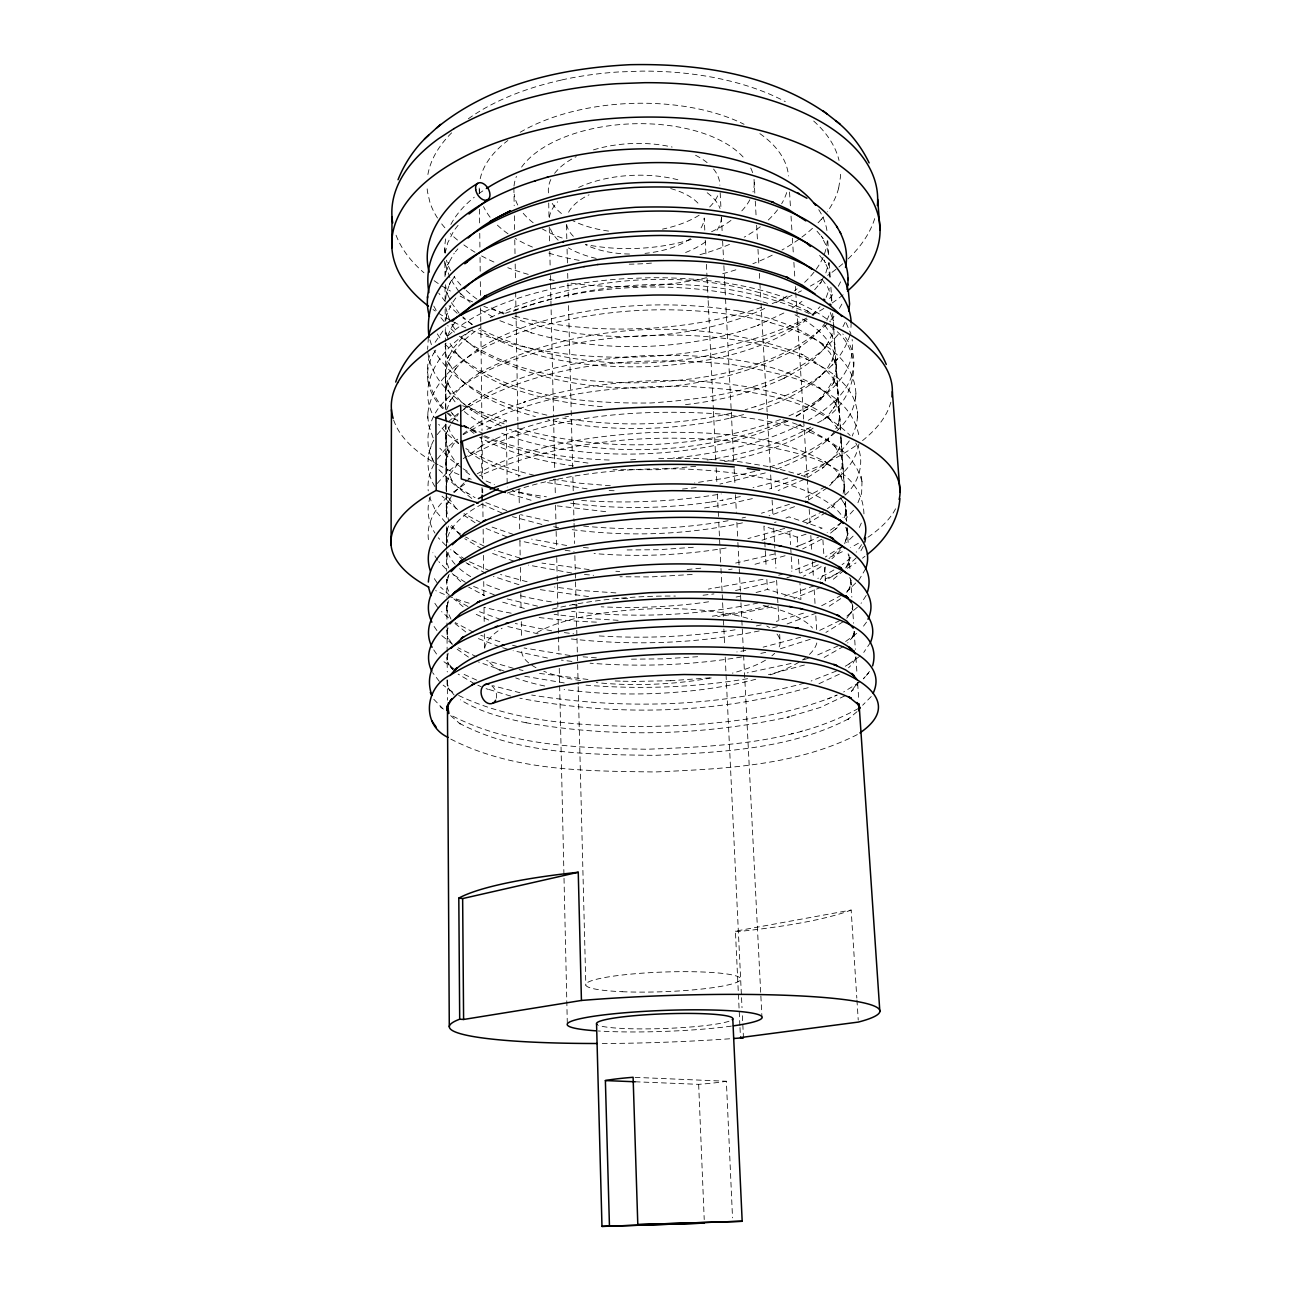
<?xml version="1.0" encoding="UTF-8"?>
<svg xmlns="http://www.w3.org/2000/svg" width="1291" height="1291" viewBox="0 0 1291 1291"><rect width="100%" height="100%" fill="white"/><g stroke="black" fill="none" stroke-linecap="round" stroke-linejoin="round"><path stroke-width="0.75" stroke-dasharray="5 3.75" d="M862.033 480.946L861.63 493.436L856.675 505.862M446.073 466.196L447.009 456.32L446.105 459.322L447.719 454.335L453.319 444.362L457.74 439.166M433.13 437.875L428.757 425.578L427.789 416.654M427.886 412.717C433.921 367.935 482.35 346.585 519.821 332.61C596.7 307.452 680.599 302.933 759.721 319.829M427.741 418.349L427.934 411.006M851.172 322.379L850.866 329.544M445.443 275.015L445.637 271.11L445.476 274.063L449.074 262.251L447.541 264.978L454.222 253.197M857.676 682.374L857.498 685.553L857.692 681.89L856.74 685.101L858.241 682.1L850.882 691.702L853.286 689.652L849.365 692.815M836.81 431.049C846.363 421.996 854.384 410.231 855.691 396.837M855.917 393.352C852.98 346.295 796.741 329.221 758.753 319.603M855.578 398.548L856.03 391.641M863.953 513.899C862.001 457.627 782.088 449.994 740.243 441.925C652.713 432.695 560.665 439.279 479.623 475.75M854.206 631.477L853.9 634.946L854.594 631.686L851.689 638.658L853.545 636.011L847.671 642.934M445.685 299.028L446.283 293.267L450.494 281.696L449.365 284.649L455.626 274.773M428.386 337.258L427.611 349.361M857.563 416.122L856.595 424.594L852.238 436.035M433.808 440.134C425.368 455.158 426.03 474.798 436.423 488.692M445.879 320.281L447.073 312.729L446.363 315.875L451.205 304.498L456.885 296.462M839.618 416.622L837.859 425.885L838.876 422.722L835.793 428.838M855.949 656.651L855.32 659.975L856.417 656.829L852.867 663.542L848.542 667.786M858.902 444.12C856.014 461.629 842.7 475.282 828.435 484.738M838.682 187.905L840.457 176.98A207.786 108.073 -2.1 0 0 840.522 171.461M445.976 343.051L445.169 346.763L445.46 343.503L446.024 354.492L449.478 365.111L448.477 362.384L454.69 372.631L463.469 382.297L461.613 380.442C482.414 398.935 508.896 409.328 535.41 416.59M833.938 324.945L831.711 335.176L826.692 345.181L828.37 342.873C817.348 358.914 800.678 369.759 783.605 378.441L785.622 377.472C753.234 392.819 717.877 401.13 682.358 405.003M828.273 265.478L828.951 262.589L825.659 273.418L819.688 283.939L821.528 281.599L814.137 290.346M445.105 253.294L447.654 242.998L453.657 231.024L459.306 223.698M448.138 653.165L446.847 660.976L447.089 657.377L448.897 664.994L447.783 661.928L452.576 669.303M851.818 375.52L853.787 366.257A214.258 91.419 -2.1 0 0 848.865 343.019A213.128 90.951 -2.1 0 0 842.813 333.966M448.025 602.122L446.831 609.078L446.541 605.818L447.202 613.193L446.912 609.949L451.011 619.164M430.339 496.728C425.949 508.783 428.192 522.371 434.954 533.118M447.945 552.403L446.621 556.873L447.17 553.678L446.831 562.505L448.768 568.024M429.58 355.622C423.9 374.116 430.823 394.336 443.62 408.198M430.387 448.59L431.307 445.589M428.741 454.045L429.661 451.043M849.93 335.079C835.826 379.538 785.622 397.563 745.117 409.763M890.871 402.179L889.16 407.391A251.826 103.635 -2.1 0 1 866.681 437.133A248.566 102.215 -2.1 0 1 862.533 440.602M843.039 493.372L844.492 489.095L843.604 492.404L844.249 483.867L844.75 487.03L839.973 474.378L841.684 477.073L834.551 468.891L824.239 461.129L826.998 462.84C774.116 433.534 711.034 431.533 651.971 432.453C592.149 435.68 530.375 444.443 477.25 473.797M448.429 600.718L447.267 604.091L448.606 601.267M826.192 297.398L829.403 288.635M448.122 627.91L447.106 630.621L447.816 627.103L447.089 631.154L447.977 639.11L447.267 635.914L452.383 644.855M448.623 575.77L446.654 582.983L446.783 579.74L447.364 588.26L449.09 592.198M448.542 526.05L446.734 530.682L447.703 527.616L446.428 536.749L446.105 533.57L447.88 542.543M845.169 322.217L842.49 327.656M446.557 410.038L450.849 399.581L449.203 402.13L456.691 391.689L467.261 381.507L480.93 371.743L478.687 373.034C576.803 321.927 699.932 315.246 803.163 354.88L800.727 353.847L814.911 361.754L826.079 370.323L834.147 379.409L832.162 377.053L837.068 386.396L836.181 383.137L838.02 392.642L836.891 402.13L837.472 398.871L833.453 408.311L835.148 405.858L828.338 415.105L820.318 422.673M844.362 517.626L846.121 513.463L844.814 516.642L846.073 508.364L846.17 511.591L844.395 503.361L845.766 506.298L840.844 498.197M826.853 320.41L829.806 313.584M859.338 527.486L861.323 523.081M865.664 568.75L859.128 579.724L846.944 591.472M450.43 424.852L446.299 433.405L447.59 430.597L445.75 440.747L445.734 437.391L448.59 452.253L447.17 449.3L456.449 463.437M447.59 335.644L453.06 324.525L451.398 327.22L455.11 322.492M841.877 304.095L837.94 310.953M447.606 577.48L449.171 574.334M844.685 543.64L847.929 532.941L847.606 536.168L846.46 528.164L847.429 531.295L845.686 527.325M838.295 286.263L841.264 280.567M434.002 464.373C429.403 472.28 427.256 481.753 428.241 490.854M863.324 546.4L859.338 553.629M866.196 595.458L861.049 603.365M870.489 642.418L863.744 652.423M845.718 567.975L848.913 561.537L848.187 564.683L849.801 557.631L849.058 560.81L848.155 553.742M435.148 342.293L443.281 330.464M451.334 496.502L447.009 504.426L448.364 501.554L446.186 510.994L446.266 507.815L448.703 521.612M866.503 622.133L861.807 628.427M838.198 334.385C792.884 387.687 716.618 398.403 650.68 402.986C579.352 403.744 497.325 396.579 444.217 343.374M840.893 497.6L829.903 509.542M866.422 675.419L870.989 669.48M437.359 459.112L444.701 449.897L456.352 439.602M825.433 322.46L820.334 329.608L810.716 339.13L798.822 348.054L800.888 346.601C704.918 399.823 573.204 402.824 476.637 349.603L478.719 350.991L461.161 336.305M846.751 592.456L850.462 586.227L849.349 589.261L850.979 581.757L851.124 585.049L850.801 581.321M849.284 440.893C837.843 457.175 820.382 467.891 802.695 476.25M437.165 434.68L445.911 424.336M841.893 521.742L834.922 529.762L837.262 527.632L828.854 534.474M437.246 483.48L446.25 473.2L458.45 463.227M451.253 423.141L458.208 414.443M829.516 298.544L833.857 293.122M871.247 696.511L862.646 705.225M833.986 316.343L828.467 322.734M454.287 492.549L464.986 482.027M834.244 431.904L826.934 440.78L828.838 438.698C813.976 452.963 795.143 462.049 776.101 469.375L777.908 468.73M846.783 618.228L852.012 611.03L850.511 613.903L852.786 606.673L852.496 609.981L852.496 606.367M853.496 510.316L845.298 519.24M455.433 251.745L457.869 248.873M842.91 546.012L828.967 558.567M458.095 463.469L449.171 475.459L446.073 485.174L446.573 482.059L446.541 491.645M832.114 365.224L833.05 364.191M836.633 360.189L837.585 359.108M865.406 676.5L863.292 678.856L868.585 673.014M857.063 711.664L847.542 719.684L850.107 718.022C790.592 749.522 720.668 752.25 654.747 755.364C588.535 754.396 517.433 754.606 457.676 722.395L460.225 724.009L450.285 715.295M856.288 557.809L845.46 567.879M812.249 315.101L820.011 306.709M845.137 495.066C860.403 481.591 866.6 457.321 853.819 440.086M857.353 607.238L846.928 616.065M853.109 536.12L846.589 542.462M843.878 570.412L830.613 581.515M827.16 324.009C774.665 371.211 699.706 381.507 631.67 382.894C571.913 381.797 508.121 372.631 459.015 335.95M447.654 496.97C434.647 508.218 424.82 525.615 429.112 543.221M829.597 485.755L839.085 475.169L837.326 477.912L842.845 464.825L842.41 468.213L841.296 455.061L842.216 458.127L834.147 445.282L836.165 447.67L826.789 439.489L806.923 428.273M448.429 421.673L458.305 413.346M463.582 409.295L470.602 403.131L468.455 404.906C520.241 369.291 584.839 359.447 646.275 355.541C705.37 354.428 768.613 357.494 820.689 388.462L818.236 386.897L828.79 395.336L836.213 404.212L834.551 401.582L838.827 410.699M844.072 496.18L827.386 508.735M462.936 434.26C480.946 418.833 503.2 409.392 525.405 401.727L523.404 402.356L536.491 398.241L534.684 398.822C606.512 378.731 683.165 374.874 756.542 388.43L754.493 388.026C780.732 393.642 807.763 401.227 829.161 418.106L826.885 416.105L838.262 429.015M835.632 432.227C815.944 449.768 791.076 460.112 766.257 468.1M469.085 331.803L462.936 336.967L453.674 347.699L447.525 358.624L448.816 355.638L445.782 366.531L445.766 377.295L445.605 374.035L448.493 384.54L447.122 381.926L452.867 392.125L461.21 401.727L471.957 410.667L469.956 409.182L483.092 417.461L501.957 426.369M860.177 655.989L848.187 664.526M807.198 319.264C763.659 352.653 707.081 362.787 653.569 366.483C594.183 368.581 531.585 361.674 479.784 330.431M811.813 314.859L817.978 309.937M843.136 621.746L825.917 632.412M463.227 458.692L483.254 444.927L480.752 446.331C505.814 432.485 533.441 423.981 561.295 417.832M453.335 492.097L466.422 483.044M841.732 522.387L827.176 532.392M862.549 558.18L864.97 556.26M856.724 633.365L845.557 641.562M827.305 487.82L808.682 499.988M840.731 598.637L826.175 608.19M809.909 338.323L810.942 337.548M816.299 333.578L817.381 332.771M465.454 481.721L470.166 478.283M859.419 682.245L843.685 691.96M841.797 546.496L825.256 557.034M843.717 646.307L823.965 657.571M813.12 428.096L807.262 432.259L809.376 431.065C783.411 446.718 754.041 455.626 724.509 461.678M826.095 512.511L805.778 524.517M792.125 308.081L801.937 301.4M460.984 411.28C541.494 361.528 641.869 354.864 733.933 364.837C778.602 373.551 849.575 382.749 859.29 437.455M840.376 571.574L824.901 580.724M472.635 329.851C442.797 345.843 414.266 383.992 434.47 417.719M858.483 708.436C794.643 743.81 718.377 746.376 647.033 749.248C581.208 748.054 511.301 746.505 451.624 715.504M796.837 324.703L805.1 319.587M825.417 486.723L802.808 498.794M463.437 434.599C529.988 394.094 610.821 385.573 687.232 386.299C743.18 390.092 807.827 394.126 850.156 435.454M817.606 422.819C856.401 404.067 869.263 350.135 828.644 325.316M847.154 568.33L855.998 562.892M796.305 415.912L809.796 407.843L821.108 399.129L819.01 400.775L827.805 391.673L834.002 382.168L832.647 384.815L836.068 375.132L836.6 365.337L836.439 368.693L833.986 358.963L835.277 362.061L829.758 352.524L821.124 343.358L823.335 345.294C798.79 325.187 767.274 316.682 736.709 310.679L738.339 310.97C669.48 299.706 597.878 303.966 531.134 324.525L532.78 324.009C503.91 333.966 474.249 346.746 454.029 370.549L455.965 368.355L449.187 379.005L445.508 389.704L446.396 386.525L445.766 397.112L445.169 393.852L447.509 404.212M841.522 595.216L820.995 606.108M845.266 666.253L850.914 662.912M823.529 511.042L800.242 522.548M844.75 695.914L820.253 707.468L787.316 717.312L789.43 716.812C702.998 735.854 612.515 737.936 525.34 722.621L527.309 723.008C504.168 718.199 480.607 712.358 460.338 699.754M857.353 734.579C795.337 766.096 723.267 768.807 655.053 771.97C586.404 771.017 513.011 771.34 450.624 739.001M468.423 456.481C545.157 414.895 636.156 408.279 721.766 414.088C768.032 421.431 850.059 427.224 862.566 484.125M821.802 539.17L802.695 548.901M807.601 477.525L824.32 466.648L822.238 468.375L835.051 455.61L840.28 446.67L838.876 449.688L841.232 440.683L841.232 444.088L840.748 436.858M481.478 329.802C576.851 375.633 694.816 373.325 790.124 328.463M789.156 329.011L797.87 324.122M839.328 674.192L817.945 684.23M810.796 427.047C779.006 445.121 743.003 454.271 707.145 460.032M839.989 620.535L819.382 630.508M783.847 313.003L757.155 325.606L758.866 325.009L739.049 331.852L740.469 331.351C672.482 351.039 598.75 352.023 530.585 332.626L532.102 333.11L499.488 320.523M818.236 564.829L800.13 573.075M487.03 429.37L506.233 420.608L507.234 487.046M804.148 479.397L778.134 490.564M490.241 317.618C586.485 271.933 711.099 263.8 808.101 311.357L805.794 309.905L811.942 314.278M838.295 645.807L816.977 655.247M821.221 587.179L793.981 598.459M786.025 420.818C699.254 456.546 598.346 458.789 509.445 429.274M808.892 541.591L818.559 537.104M788.962 415.896C819.123 402.695 857.24 377.375 852.125 339.468M837.326 573.527L822.206 580.434M836.455 671.013L811.135 681.003M816.412 613.064L787.026 623.973L789.124 623.311M816.364 561.504L791.641 571.203M795.901 546.868L802.97 544.092M796.273 479.155L769.63 488.902M800.953 544.947L811.022 540.671M794.562 506.653L769.016 515.884M785.961 518.094L788.914 516.836L822.141 528.132L819.139 529.342M458.644 695.478C514.544 722.105 578.158 725.381 639.077 726.591C703.45 725.784 769.339 720.927 830.048 697.979M834.47 696.156L837.165 695.026L827.466 699.06M784.492 461.742L785.428 461.355M792.997 458.257L793.981 457.837M814.024 585.856L783.169 596.668M505.507 313.213C602.962 277.759 717.844 270.787 813.475 315.472M791.738 530.617L761.448 540.38M780.458 419.51C696.188 450.478 601.283 452.818 515.222 427.692M776.085 521.951L774.535 522.516M810.232 639.319L779.909 648.905M789.463 504.297L761.448 513.237M806.1 534.151L797.192 537.104L763.917 526.099L764.675 539.945M786.897 577.803L792.029 576.093M803.438 613.177L776.327 621.358M804.422 665.01L768.452 674.677M760.351 362.69L761.206 362.4M765.273 472.926L719.894 484.077M784.799 528.374L747.957 538.589M758.35 409.989C781.007 402.534 803.163 392.061 820.882 375.81L819.027 377.747L827.241 368.371L832.856 358.624L831.856 361.415L834.68 351.491L834.599 341.486L834.89 344.81L831.807 334.885L833.502 337.726L824.707 325.316M785.057 555.743L753.831 564.603M803.631 659.782L808.812 658.136M800.678 637.221L763.142 647.146M808.231 687.635C715.02 714.31 614.887 716.457 519.886 698.221M804.358 683.149C715.956 707.307 621.923 709.647 531.698 695.042M754.928 406.907L755.751 406.665M778.683 575.189L782.507 574.108M774.422 554.017L735.66 563.054M774.519 581.66L735.241 590.6M754.912 471.393L725.703 478.138L694.59 482.915M752.346 498.616L726.462 504.474L701.82 508.396M743.568 414.589L728.011 418.623L729.302 418.3C672.401 430.774 612.983 431.904 555.695 421.302L556.937 421.576L547.997 419.559M772.567 627.846L778.215 626.393M791.06 663.477L747.231 672.869M768.823 605.85L742.987 611.514L710.921 616.404M791.286 733.74L793.384 733.223M800.452 731.481L802.712 730.932M763.029 579.336L708.307 589.099M731.529 413.152C676.29 425.627 618.583 427.224 562.698 418.106M742.115 517.965L745.553 517.191M756.316 625.941L764.805 624.102M740.372 496.599L722.089 500.214M742.486 522.855C685.699 535.12 626.732 537.008 569.202 529.262M760.835 653.375L766.741 652.133M757.978 603.026C696.866 615.888 633.623 618.26 571.606 611.385M759.205 630.928C697.527 643.644 633.768 645.855 571.219 638.964M564.861 417.041L568.524 416.315M728.657 569.686L732.158 569.057M739.888 1025.522L735.418 931.166L851.156 910.058L856.821 998.056M745.778 650.454L736.838 651.939M747.618 678.695C694.3 687.57 639.852 689.459 585.985 685.166M726.123 547.997C682.568 555.404 638.077 557.115 594.054 553.549M574.285 503.684C619.874 509.348 666.237 508.654 711.664 501.909M741.534 657.006C691.573 665.236 640.578 667.044 590.116 663.203M711.212 501.989L722.637 500.117M728.092 520.741C680.486 529.165 631.702 530.859 583.613 526.066M735.079 629.814C689.216 636.979 642.547 638.819 596.232 635.753M703.046 595.248L713.971 593.908M695.688 466.309L657.668 469.714L613.031 469.682M682.487 489.047L698.496 487.369M709.921 677.84L670.497 680.728M700.803 568.201L685.586 569.67M693.299 547.287L658.571 549.724L623.553 549.982M692.202 574.463L650.47 576.932L619.97 576.754M697.673 656.716L662.654 658.862L629.314 659.201M630.621 459.854L638.642 459.322M670.787 680.712L634.994 681.406M658.717 458.337L700.206 458.547L739.356 461.71L772.05 467.148L799.371 474.636M627.765 598.701L616.436 598.379M623.069 681.228L635.22 681.406M609.126 490.564L614.742 490.758M615.194 680.97L623.488 681.228M635.156 1081.777L698.657 1084.343A68.794 5.374 -2.1 0 0 726.365 1081.261L732.53 1217.849M615.839 571.268L619.696 571.429M618.099 620.309L586.292 618.341L554.129 614.338M635.091 1077.356L726.365 1081.261M615.888 592.892L581.725 590.552L554.452 587.002M610.336 485.755L578.336 483.076L553.016 479.219M596.377 657.861L583.096 656.829M605.673 511.672L555.905 505.733M589.132 569.589L541.962 563.086M587.954 679.469L536.604 673.079M584.436 574.447L593.65 575.302M588.551 596.603L539.622 589.567M602.251 406.649C568.492 403.938 534.764 397.676 503.296 384.879L505.201 385.735C486.433 377.634 468.149 367.128 454.884 351.249L456.53 353.444L449.801 343.099M587.986 463.082L549.32 457.417M583.403 547.465L589.035 548.03M571.929 661.412L561.295 660.088M564.361 632.638L573.559 633.736M735.418 931.166L738.371 931.521A211.805 35.067 -2.1 0 0 851.156 910.058M573.575 465.938C541.139 461.355 508.719 453.238 479.816 437.423L481.882 438.52M570.041 655.521L524.017 647.985M587.082 488.821L545.076 482.269M565.151 550.289L574.059 551.483M564.215 682.923L523.856 676.113M570.622 503.183L574.753 503.764M571.703 573.026L528.439 565.087M566.684 545.496L531.553 539.122M551.741 630.863L515.319 623.521M547.481 658.039L513.108 650.712M553.613 526.728L558.729 527.664M554.678 548.61L519.45 540.703M537.54 606.157L506.895 598.863M548.578 520.983L520.563 514.673M538.153 633.897L506.395 626.2M483.689 436.632L509.574 447.041L539.654 455.368M541.881 524.42L512.462 516.658M538.912 455.207L549.982 457.547M540.316 497.971L512.349 490.758A251.067 103.312 -2.1 0 0 546.4 496.809M519.143 669.609L523.033 670.481M520.047 692.751L492.597 685.682M546.868 415.137C504.716 405.309 457.24 389.947 434.083 350.394M527.099 581.773L500.521 574.511M770.001 322.411L771.05 322.669M534.038 475.249C510.268 469.472 486.755 461.452 465.857 448.526M531.069 500.23L507.524 493.21M512.559 645.258L518.175 646.678M513.302 668.286L486.61 660.572M524.324 608.416L499.504 601.251M510.703 696.059L485.836 688.523L488.337 689.475M519.999 558.083L494.566 550.208M518.982 584.726L493.404 576.415M499.859 641.756L480.833 635.333M756.074 592.488A200.557 69.004 -2.1 0 0 767.387 589.406L800.936 599.427L799.968 583.338M502.715 647.727L507.831 649.26M504.071 671.078L478.509 661.976M513.35 534.409L488.579 525.889M782.911 419.817L790.592 422.205M520.225 475.782L493.194 465.841L478.816 458.45L466.535 450.269M513.786 561.133L489.176 552.241M500.65 619.438L477.702 611.063M462.404 426.24L481.333 432.517M506.863 510.59L484.448 502.118M499.407 646.678L478.283 638.561M462.598 405.761L506.233 420.608M506.895 536.895L485.158 528.148M494.453 594.925L472.312 585.92M792.513 422.786L801.453 425.998M801.453 381.039L802.744 381.507M801.178 475.217L807.843 477.735M504.152 423.916C471.134 411.522 432.162 389.785 427.66 350.974M502.134 513.124L481.01 503.813M490.064 570.912L468.923 561.52M857.595 417.848C857.821 380.555 817.042 361.69 786.945 351.62C723.154 332.142 654.827 331.593 589.229 341.066C537.879 350.022 483.012 363.255 444.733 400.936C428.434 416.799 421.915 443.378 434.615 463.34L431.372 456.611M798.822 424.9L809.667 429.419M486.094 481.01L494.421 484.48M476.815 656.877L458.144 647.84M476.653 680.099L462.872 673.854M488.756 620.051L474.83 613.725M484.222 546.158L465.615 537.072M477.848 685.214L481.156 686.699M482.35 594.57L484.754 595.7L468.698 587.179M485.787 573.269L467.552 563.634M473.2 632.17L455.174 622.585M814.153 362.69L815.428 363.287M805.826 358.753L807.036 359.334M480.607 522.435L464.034 513.624M474.523 683.746L458.127 674.08M481.914 548.885L464.76 538.718M467.988 606.544L455.094 599.234M438.892 469.698L454.254 484.738L475.12 497.729M492.726 316.973L479.687 309.227M468.439 657.087L456.126 648.502M475.992 432.695L462.727 424.61A213.37 91.048 -2.1 0 0 476.928 432.307M465.502 559.649L450.64 549.692M475.072 522.726L463.469 514.931M465.422 582.338L452.334 573.995M463.049 468.714L468.181 471.828M460.29 489.047L461.355 489.709M466.939 493.178L467.955 493.824M473.991 433.405L463.324 425.239M454.174 668.98L443.943 661.75M460.677 534.119L450.446 526.873M472.425 324.461L462.791 317.796M471.78 498.423L458.563 488.127L450.849 479.187L452.608 481.85L446.283 467.745M466.051 562.715L468.504 564.312M465.809 631.977L454.335 623.02M452.802 692.154L443.12 685.101M469.73 474.555L463.179 469.65M461.484 467.632L450.139 458.983L439.811 448.171M471.957 324.686L462.904 316.892M457.595 509.509L442.022 496.147M452.528 644.257L440.618 634.672M463.146 606.754L453.867 598.879M457.998 421.205L448.51 413.201M458.386 443.442L447.202 434.083L438.714 424.287M433.792 699.27L444.378 710.195M440.102 706.661L442.523 708.662M463.162 560.536L450.914 548.32M449.591 595.345L440.554 587.115M457.159 313.277L449.074 305.741M460.709 581.644L452.253 573.591M448.461 617.84L441.57 611.595M454.497 332.174L447.703 325.622M445.831 545.528L438.262 537.766M460.758 293.654L470.085 302.384M460.645 535.749L450.688 524.469M445.766 568.863L438.811 561.633M450.43 667.011L453.932 670.594M456.562 441.377L458.483 443.41L451.124 434.034L446.928 423.884M445.524 522.5L435.583 510.8L429.725 497.713M454.158 695.042L448.461 688.006L449.946 690.911L447.235 683.633L447.444 687.248L447.009 679.905M439.343 681.406L432.582 672.579M456.272 508.686L448.606 497.745M445.298 301.626L438.73 293.105M817.009 231.17L823.142 238.545L821.254 236.011L826.756 246.646L828.854 255.715M440.909 317.683L444.346 321.83M452.124 413.233L457.756 420.043M459.418 292.395L461.194 294.574M819.624 255.376L825.32 262.654L823.803 259.83L828.709 270.319L829.968 277.42M458.854 291.556L450.624 279.211M437.1 582.79L432.324 575.641M437.649 607.448L432.824 600.267M822.222 279.55L827.483 286.715L831.791 297.043L830.646 293.977L831.517 300.948M451.398 302.675L459.096 313.197M450.995 411.861L452.673 414.201M436.536 654.004L432.953 648.695M439.908 337.887L437.278 333.885M434.083 626.458L436.971 630.621M451.818 324.59L455.965 330.593M437.568 560.165L432.872 552.726M433.808 306.096L437.02 311.97M846.17 323.008L850.963 333.998M449.833 277.613L445.04 263.106M849.688 577.61L851.285 580.837M449.946 299.496L446.299 291.556L447.332 294.251L445.427 284.73M449.607 320.426L445.702 307.484M393.61 420.059L395.643 425.142A251.842 103.635 -2.1 0 0 420.027 453.206A248.614 102.231 -2.1 0 0 438.036 464.712M448.461 339.501L445.782 332.287L446.428 335.176L445.653 327.753M830.258 312.487L833.341 320.926L832.614 317.683L832.953 322.815M851.705 602.784L852.867 606.205M431.42 344.616L429.548 338.855M444.556 261.169L445.234 264.01M428.031 381.555L430.597 390.657A214.306 91.467 -2.1 0 0 444.572 410.554M445.766 417.106L446.638 422.189M861.258 476.282L861.791 479.461M445.621 462.856L446.734 471.07M838.392 407.31L840.054 419.995M827.773 240.965L828.725 255.053M829.258 263.106L830.21 277.178M830.904 287.248L831.856 301.336M832.663 313.406L833.615 327.478M833.744 329.495L840.554 430.097M841.087 438.149L844.895 494.469M845.444 502.522L846.67 520.628M847.219 528.681L848.3 544.77M848.978 554.84L850.075 570.929M850.608 578.981L851.834 597.087M852.383 605.14L853.609 623.246M854.142 631.283L855.368 649.405M855.917 657.442L856.998 673.547M857.676 683.601L858.773 699.69M836.019 362.916L840.57 431.097M840.715 433.114L844.734 493.275M845.266 501.295L846.606 521.354M856.95 1000.057L858.241 1020.068M822.9 539.848L823.9 555.533M824.642 567.346L825.659 583.161M789.527 192.052L790.399 206.108M791.028 216.146L791.899 230.201M792.4 238.238L793.384 254.311M793.884 262.347L794.885 278.404M795.385 286.441L795.627 290.459M795.756 292.476L803.599 419.01M803.712 421.011L807.198 477.25M807.327 479.268L808.569 499.343M809.199 509.38L810.183 525.453M810.813 535.491L811.813 551.564M812.426 561.601L813.427 577.674M814.169 589.729L815.041 603.785M815.799 615.839L816.67 629.895M797.192 537.104L797.806 547.158M798.516 559.229L799.371 573.285M789.85 532.699L790.56 544.657M790.786 548.659L791.028 552.661M791.254 556.663L791.964 568.702M754.815 193.117L754.025 179.078A120.273 62.339 -2.1 0 1 752.992 191.956M755.267 201.138L756.171 217.178M756.623 225.199L757.527 241.256M757.978 249.276L758.882 265.317M759.334 273.337L759.786 281.373M759.899 283.375L760.915 301.432M761.028 303.433L767.128 411.748M767.241 413.749L771.534 489.967M772.099 499.988L773.002 516.045M773.68 528.084L774.81 548.142M774.923 550.144L775.939 568.185M776.617 580.224L778.989 622.343M779.667 634.381L780.006 640.401M764.788 541.913L766.192 567.637M766.854 579.514L767.387 589.406M720.184 192.795L720.991 208.884M721.395 216.936L722.25 233.493M722.621 241.078L723.541 259.201M723.88 265.672L724.558 279.324M724.654 281.244L731.206 410.473M731.287 412.136L733.837 462.436M734.159 468.794L734.982 484.883M735.467 494.647L736.37 512.349M736.871 522.403L737.79 540.477M737.887 542.494L740.889 601.525M740.953 602.784L761.98 1017.841M704.789 230.105L704.208 218.018A68.988 34.679 -2.1 0 1 699.044 230.734M705.257 240.174L705.935 254.279M706.419 264.348L707 276.435M707.097 278.453L708.065 298.592M708.162 300.609L713.358 409.376M713.455 411.393L715.779 459.741M716.166 467.794L716.828 481.898M717.409 493.985L718.667 520.176M718.764 522.193L720.878 566.507M720.975 568.524L722.524 600.751M722.621 602.768L724.638 645.064M725.219 657.151L741.437 995.668M741.534 997.669L742.018 1007.69M742.406 1015.71L743.455 1037.754M739.985 1027.523L740.469 1037.561M698.657 1084.343L704.224 1219.575M857.418 411.038L857.466 412.781M566.442 224.973L566.814 239.077M567.072 249.163L567.427 263.267M567.685 273.353L567.879 281.422M567.943 283.439L568.298 297.543M568.508 305.612L572.607 466.922M572.865 476.992L573.236 491.113M573.494 501.198L573.995 521.354M574.059 523.371L574.56 543.527M574.866 555.63L576.06 602.009M576.109 604.027L576.722 628.217M576.77 630.234L576.932 636.285M576.98 638.303L578.158 684.666M578.207 686.683L585.824 985.098M548.707 202.961L549.014 217.066M549.256 227.135L549.579 241.691M549.805 251.309L550.176 267.866M550.353 275.483L550.482 281.535M550.531 283.536L553.549 416.864M553.597 418.881L554.727 468.891M554.969 478.961L555.291 493.372M555.55 505.152L556.518 547.739M556.744 557.534L557.115 573.914M557.163 575.673L558.938 654.456M559.261 668.351L567.298 1022.924M513.883 187.663L514.189 205.737M514.367 215.791L514.593 229.846M514.77 239.9L515.012 253.956M515.19 264.01L515.416 278.065M515.658 292.137L515.964 310.211M516.013 312.212L517.852 420.705M517.885 422.722L518.821 476.96M519.014 489.015L519.256 503.07M519.466 515.125L519.708 529.197M519.918 541.252L520.192 557.325M520.354 567.362L520.628 583.435M520.806 593.489L521.08 609.562M521.29 621.616L521.532 635.672M479.3 193.069L479.235 187.034A154.807 80.332 -2.1 0 0 479.639 193.682M479.477 209.174L479.671 225.279M479.752 233.332L479.945 249.437M480.042 257.49L480.22 273.579M480.317 281.632L480.478 295.72M480.607 307.807L480.768 321.895M480.801 323.896L482.011 430.581M482.027 432.582L482.56 478.88M482.673 488.95L482.721 492.968M482.834 503.038L482.995 517.126M483.141 529.197L483.302 543.285M483.431 555.356L483.625 571.461M483.738 581.531L483.915 597.62M484.028 607.69L484.222 623.795M484.335 633.849L484.496 647.953M481.382 436.939L481.833 477.089M481.946 487.578L482.027 493.598M445.556 376.94L445.782 412.813M445.798 414.798L445.847 422.77M445.863 424.771L446.476 520.418M446.525 528.39L446.621 542.349M444.814 248.63L444.846 252.665M444.895 262.751L444.975 276.855M445.04 286.941L445.121 301.045M445.169 309.114L445.234 321.201M445.282 329.27L445.347 341.357M445.363 343.374L445.75 411.926A213.37 91.048 -2.1 0 0 455.271 419.607M445.766 413.927L445.815 421.996M445.831 424.013L446.363 518.756M446.412 526.825L446.541 548.998M446.557 551.015L446.67 571.171M446.718 579.239L446.815 597.378M446.864 605.447L446.993 627.62M447.009 629.637L447.138 651.81M447.138 653.827L447.251 671.966M447.299 680.034L447.412 700.19M451.656 132.828A206.657 107.476 -2.1 0 0 433.082 158.357A207.819 108.073 -2.1 0 0 427.789 175.124M468.343 118.772A206.657 107.476 -2.1 0 1 561.666 80.01M561.779 79.929A207.738 107.992 -2.1 0 1 618.567 71.957L641.917 71.118A207.722 107.992 -2.1 0 1 710.018 76.815A206.705 107.508 -2.1 0 1 785.299 101.634M813.701 121.064A206.705 107.508 -2.1 0 1 835.293 149.482A207.786 108.073 -2.1 0 1 839.037 160.439M838.65 188.115A207.786 108.073 -2.1 0 1 827.289 211.821M823.48 216.84A207.786 108.073 -2.1 0 1 821.399 219.309M821.431 219.115A205.172 106.669 -2.1 0 1 816.961 223.956M812.475 228.313A205.172 106.669 -2.1 0 1 807.633 232.558A206.931 107.621 -2.1 0 1 781.991 250.002M772.212 255.182A206.931 107.621 -2.1 0 1 752.863 263.735M735.87 269.803A206.931 107.621 -2.1 0 1 720.039 274.45M706.532 277.743A206.931 107.621 -2.1 0 1 702.933 278.533A207.916 108.186 -2.1 0 1 646.92 286.005L627.862 286.683A207.899 108.186 -2.1 0 1 571.493 283.229A205.124 106.604 -2.1 0 1 567.846 282.713M528.229 274.37A206.931 107.621 -2.1 0 1 507.783 267.705M493.92 262.025A206.931 107.621 -2.1 0 1 481.059 255.666M475.023 252.229A206.931 107.621 -2.1 0 1 463.856 244.919M457.514 240.029A206.931 107.621 -2.1 0 1 450.317 233.639M554.146 280.389A205.124 106.604 -2.1 0 1 546.012 278.727M444.895 227.765A207.835 108.105 -2.1 0 1 440.973 222.972M437.504 218.034A207.835 108.105 -2.1 0 1 429.968 202.526L427.466 191.746A207.819 108.073 -2.1 0 1 427.031 186.243M396.063 235.204A244.177 123.549 -2.1 0 0 419.72 268.948A241.062 121.887 -2.1 0 0 423.964 272.756M434.131 280.696A241.062 121.887 -2.1 0 0 437.213 282.842A243.418 123.161 -2.1 0 0 450.414 291.024M514.899 316.134A243.418 123.161 -2.1 0 0 542.688 322.234A240.949 121.774 -2.1 0 0 562.779 325.332A244.257 123.646 -2.1 0 0 627.894 329.027L649.889 328.237A244.273 123.646 -2.1 0 0 714.601 319.878A240.917 121.757 -2.1 0 0 743.713 312.858A243.434 123.161 -2.1 0 0 761.738 307.29M504.232 313.18A243.418 123.161 -2.1 0 1 483.867 306.387M472.635 301.9A243.418 123.161 -2.1 0 1 458.983 295.574M842.765 263.767A243.434 123.161 -2.1 0 1 827.66 275.403M821.673 279.356A243.434 123.161 -2.1 0 1 810.393 286.069M801.421 290.83A243.434 123.161 -2.1 0 1 798.338 292.363M792.045 295.332A243.434 123.161 -2.1 0 1 772.179 303.579M848.139 258.862A240.997 121.854 -2.1 0 0 853.529 253.407A244.16 123.549 -2.1 0 0 874.862 218.066M721.427 217.404A86.255 43.361 -2.1 0 1 716.763 230.54M705.402 241.933A86.255 43.361 -2.1 0 1 683.601 253.246M596.216 258.41A86.255 43.361 -2.1 0 1 568.411 247.888M558.132 240.158A86.255 43.361 -2.1 0 1 550.144 227.991M549.288 217.582A86.255 43.361 -2.1 0 1 557.696 201.799M578.658 187.453A86.255 43.361 -2.1 0 1 681.083 180.643M707.178 192.762A86.255 43.361 -2.1 0 1 720.039 208.496M731.368 1026.119A97.487 10.489 -2.1 0 1 598.266 1030.976M690.411 238.609A68.988 34.679 -2.1 0 1 645 253.375M629.524 254.037A68.988 34.679 -2.1 0 1 585.63 244.741M573.349 236.285A68.988 34.679 -2.1 0 1 566.394 222.956M568.605 212.24A68.988 34.679 -2.1 0 1 589.067 194.812M670.691 188.567A68.988 34.679 -2.1 0 1 698.931 204.252M728.963 1021.246A68.197 7.326 -2.1 0 1 661.379 1028.604A68.197 7.326 -2.1 0 1 598.475 1025.296M491.823 685.876A10.086 7.391 69.8 0 1 496.228 698.657M717.635 195.845A85.835 44.459 -2.1 0 1 708.307 208.271M699.157 215.194A85.835 44.459 -2.1 0 1 662.477 229.153M608.561 231.073A85.835 44.459 -2.1 0 1 572.752 220.664M561.44 213.531A85.835 44.459 -2.1 0 1 552.112 203.22M548.465 192.875A85.835 44.459 -2.1 0 1 550.999 179.142M554.614 173.349A85.835 44.459 -2.1 0 1 576.254 156.647M593.457 149.869A85.835 44.459 -2.1 0 1 672.143 147.061M695.559 155.259A85.835 44.459 -2.1 0 1 709.953 165.119M713.568 169.04A85.835 44.459 -2.1 0 1 719.894 185.226M816.8 642.983A166.474 48.622 -2.1 0 1 808.44 655.328M805.6 657.684A166.474 48.622 -2.1 0 1 802.453 659.959M798.951 662.202A166.474 48.622 -2.1 0 1 769.614 675.096M755.719 679.26A166.474 48.622 -2.1 0 1 564.135 689.426M544.737 686.021A166.474 48.622 -2.1 0 1 515.706 677.904M500.553 670.884A166.474 48.622 -2.1 0 1 487.611 659.83M484.69 648.276A166.474 48.622 -2.1 0 1 502.134 628.201M552.354 609.11A166.474 48.622 -2.1 0 1 675.419 596.071M763.142 605.334A166.474 48.622 -2.1 0 1 812.539 628.104M777.004 634.059A129.31 37.713 -2.1 0 1 778.554 648.211M774.665 653.311A129.31 37.713 -2.1 0 1 771.905 655.78M765.498 660.185A129.31 37.713 -2.1 0 1 732.368 673.144M711.244 677.92A129.31 37.713 -2.1 0 1 596.281 682.6M580.563 680.583A129.31 37.713 -2.1 0 1 543.801 671.272M536.007 667.689A129.31 37.713 -2.1 0 1 521.758 649.744M536.943 632.622A129.31 37.713 -2.1 0 1 751.959 619.664M766.773 625.974A129.31 37.713 -2.1 0 1 769.517 627.604M786.671 192.553A154.807 80.332 -2.1 0 1 781.652 203.736M777.537 209.836A154.807 80.332 -2.1 0 1 766.999 221.181M760.254 226.764A154.807 80.332 -2.1 0 1 744.197 237.157M729.48 244.386A154.807 80.332 -2.1 0 1 699.286 254.827M651.455 263.106A154.807 80.332 -2.1 0 1 629.233 264.171M579.191 260.346A154.807 80.332 -2.1 0 1 548.272 252.939M532.441 247.081A154.807 80.332 -2.1 0 1 515.206 238.415M508.025 233.784A154.807 80.332 -2.1 0 1 495.018 222.81M490.112 217.178A154.807 80.332 -2.1 0 1 483.544 206.592M480.22 178.691A154.807 80.332 -2.1 0 1 507.863 140.493M520.16 132.295A154.807 80.332 -2.1 0 1 744.084 124.307M759.866 133.618A154.807 80.332 -2.1 0 1 788.527 175.979M749.845 199.766A120.273 62.339 -2.1 0 1 739.953 212.789M730.964 220.438A120.273 62.339 -2.1 0 1 710.825 232.057M691.25 239.448A120.273 62.339 -2.1 0 1 585.614 244.515M562.166 238.044A120.273 62.339 -2.1 0 1 542.381 228.943M533.167 222.746A120.273 62.339 -2.1 0 1 522.468 212.337M517.756 205.027A120.273 62.339 -2.1 0 1 514.189 194.102M514.012 186.049A120.273 62.339 -2.1 0 1 516.432 176.399M521.596 167.104A120.273 62.339 -2.1 0 1 631.977 123.823A120.273 62.339 -2.1 0 1 744.955 159.116M750.733 168.024A120.273 62.339 -2.1 0 1 752.621 172.687M827.289 240.771A191.407 93.63 -2.1 0 1 824.32 254.23M823.061 257.361A191.407 93.63 -2.1 0 1 800.242 286.231M797.096 288.797A191.407 93.63 -2.1 0 1 794.352 290.911M787.058 296.026A191.407 93.63 -2.1 0 1 776.198 302.562M764.74 308.436A191.407 93.63 -2.1 0 1 512.188 317.489M503.651 313.955A191.407 93.63 -2.1 0 1 489.079 306.709M476.912 299.06A191.407 93.63 -2.1 0 1 466.196 290.443M460.887 285.133A191.407 93.63 -2.1 0 1 454.158 276.661M450.591 270.707A191.407 93.63 -2.1 0 1 446.444 260.185M445.04 252.52A191.407 93.63 -2.1 0 1 445.718 238.883M450.882 224.424A191.407 93.63 -2.1 0 1 474.313 197.2M478.751 193.779A191.407 93.63 -2.1 0 1 486.546 188.438M818.752 209.707A191.407 93.63 -2.1 0 1 826.998 231.073M843.104 294.816A244.273 119.837 -2.1 0 1 832.195 302.982M823.852 308.452A244.273 119.837 -2.1 0 1 813.395 314.536M806.843 317.989A244.273 119.837 -2.1 0 1 472.441 330.754M465.89 327.914A244.273 119.837 -2.1 0 1 433.066 309.517M729.625 1038.787A215.436 23.286 -2.1 0 1 600.557 1043.499M433.857 353.25A213.08 90.935 -2.1 0 1 435.793 350.103M448.251 335.66A213.08 90.935 -2.1 0 1 566.862 285.86M566.991 285.779A214.193 91.371 -2.1 0 1 625.748 278.614L649.906 277.743A214.177 91.354 -2.1 0 1 720.265 282.132A213.128 90.951 -2.1 0 1 830.629 321.943M851.786 375.697A214.258 91.419 -2.1 0 1 833.631 402.179M833.663 402.001A211.546 90.225 -2.1 0 1 819.285 413.443M819.269 413.443A213.37 91.048 -2.1 0 1 808.231 420.333M800.694 424.432A213.37 91.048 -2.1 0 1 711.163 452.883A214.371 91.532 -2.1 0 1 673.031 458.079M484.722 435.842A213.37 91.048 -2.1 0 0 549.837 454.174A211.498 90.176 -2.1 0 0 576.044 457.74A214.371 91.516 -2.1 0 0 612.467 460.129M427.983 381.378A214.306 91.467 -2.1 0 1 433.808 353.056M471.247 479.251A251.067 103.312 -2.1 0 1 468.084 478.122M458.918 474.572A251.067 103.312 -2.1 0 1 439.65 465.583M581.644 500.472A251.939 103.716 -2.1 0 0 633.913 501.86L656.522 501.053A251.939 103.716 -2.1 0 0 721.266 493.92M855.481 445.879A251.067 103.312 -2.1 0 1 797.919 474.442M787.655 477.944A251.067 103.312 -2.1 0 1 753.056 487.562M794.998 314.794A195.361 83.286 -2.1 0 1 794.401 417.396M788.188 420.801A195.361 83.286 -2.1 0 1 498.729 431.985M490.645 428.322A195.361 83.286 -2.1 0 1 463.195 410.506M455.061 401.808A195.361 83.286 -2.1 0 1 480.268 327.93M513.463 311.196A195.361 83.286 -2.1 0 1 767.79 303.433M847.009 527.374A200.557 69.004 -2.1 0 1 844.153 544.076M840.393 549.934A200.557 69.004 -2.1 0 1 831.953 558.68M821.124 566.636A200.557 69.004 -2.1 0 1 803.438 576.189M739.872 596.281A200.557 69.004 -2.1 0 1 736.112 597.055M708.63 601.8A200.557 69.004 -2.1 0 1 601.17 606.802M577.384 605.108A200.557 69.004 -2.1 0 1 572.074 604.559M551.322 601.864A200.557 69.004 -2.1 0 1 520.176 595.684M499.536 589.648A200.557 69.004 -2.1 0 1 483.722 583.451M470.699 576.674A200.557 69.004 -2.1 0 1 458.708 567.895M455.126 564.328A200.557 69.004 -2.1 0 1 447.799 552.338M446.541 545.706A200.557 69.004 -2.1 0 1 482.14 504.135M507.331 493.081A200.557 69.004 -2.1 0 1 705.451 470.182A200.557 69.004 -2.1 0 1 843.071 517.53M771.792 606.931A256.021 88.353 -2.1 0 1 717.635 616.501M596.442 622.133A256.021 88.353 -2.1 0 1 539.17 617.518M511.188 613.177A256.021 88.353 -2.1 0 1 484.06 607.319M469.133 603.187A256.021 88.353 -2.1 0 1 435.68 590.6M895.567 508.799A254.73 92.194 -2.1 0 1 867.875 537.282M858.386 543.253A254.73 92.194 -2.1 0 1 850.624 547.562M842.297 551.709A254.73 92.194 -2.1 0 1 830.42 556.954M833.905 569.96A219.357 75.556 -2.1 0 1 817.832 578.4M861.533 544.673A219.034 75.427 -2.1 0 1 856.191 552.145M850.85 557.615A219.034 75.427 -2.1 0 1 842.087 564.651M825.32 566.959A33.808 22.092 63.8 0 1 820.059 579.788M622.149 991.714A77.525 9.828 -2.1 0 0 740.647 979.449A77.525 9.828 -2.1 0 0 626.877 974.511A77.525 9.828 -2.1 0 0 622.149 991.714"/><path stroke-width="1.5" d="M391.06 545.012L391.447 409.634M391.883 247.856L391.996 216.678M846.977 289.41C853.529 258.458 828.419 231.864 803.18 218.34C751.862 190.713 691.669 185.097 634.317 187.453C573.478 191.552 509.671 204.575 460.451 242.708C438.779 259.781 421.156 288.038 429.419 316.424M427.547 297.979L427.579 296.446M447.606 706.322L448.961 713.407M428.354 582.047C430.839 550.934 463.63 534.764 488.611 523.226C546.593 499.811 609.691 492.097 671.82 490.677C726.43 490.919 783.347 493.856 833.647 517.191C852.964 525.695 874.314 545.657 865.664 568.75M847.687 285.537L847.751 284.085M847.961 279.727L848.042 278.259M899.892 498.649C898.213 520.951 884.755 540.881 867.391 554.323M845.508 267.495C850.801 241.901 834.422 217.501 814.234 203.268M864.857 542.075L865.599 537.718M859.451 707.258L858.805 710.857L859.031 704.805L859.919 708.42L856.966 702.465L859.064 705.209L848.477 696.624L851.382 698.302C799.5 674.273 740.13 675.274 684.101 674.531C619.551 676.29 554.178 682.552 492.662 703.272M848.703 311.018L849.575 303.869L848.348 290.846M428.386 337.258C435.309 304.289 465.954 283.423 494.227 269.303C546.206 244.854 604.285 235.785 661.379 235.462C710.26 236.075 760.673 242.288 804.761 264.72C826.934 276.161 849.817 295.574 851.172 322.379M446.734 709.889L448.493 702.691M395.708 382.055C405.923 351.297 433.163 329.963 460.726 315.085C515.077 286.602 577.012 276.435 637.706 273.563C700.125 272.127 764.675 277.968 821.899 304.676C848.558 317.279 874.733 336.354 886.272 364.433M870.489 642.418C880.93 617.324 853.125 598.798 832.76 591.762C773.938 570.816 710.147 569.976 648.437 572.365C586.211 576.754 522.097 584.645 465.631 612.87C444.846 623.069 419.381 645.855 431.823 671.255M867.31 592.424C877.622 561.085 839.699 542.01 815.347 534.652C757.091 516.933 695.204 515.254 634.849 518.998C577.012 523.92 517.707 533.118 465.761 560.423C444.411 571.461 418.962 596.232 431.872 622.214M872.603 665.914C883.56 626.506 826.708 615.226 800.017 608.497M398.031 179.739C404.761 162.86 415.218 147.319 428.693 135.103M867.988 619.26C880.833 592.295 849.3 570.929 826.998 564.312C767.79 543.43 703.643 542.494 641.595 545.447C582.499 549.982 521.871 558.374 468.326 585.291C445.96 595.474 418.574 620.471 432.082 647.324M447.622 706.274L451.818 698.931L449.768 701.61L457.304 694.219L474.781 683.359L472.103 684.811C531.779 657.684 598.411 651.084 663.122 647.372C721.217 646.033 781.168 646.404 836.697 665.559L833.776 664.413L845.621 669.916L854.174 675.822L851.786 673.402L857.014 679.534M873.2 693.122C886.772 663.719 847.961 646.646 825.336 640.981C757.898 623.037 686.957 623.956 617.905 629.653C560.455 636.544 499.891 644.128 449.833 675.403C424.868 687.635 421.044 724.88 448.058 737.403M451.156 571.655L462.323 560.068L459.661 562.085C512.963 524.856 580.676 517.401 643.789 511.946C707.387 509.88 775.197 509.8 833.437 538.815L830.533 537.137L844.427 547.868M449.865 623.94L460.726 612.999L479.881 601.138L477.331 602.477C584.775 558.696 711.196 551.983 822.835 583.419L820.075 582.37L833.744 588.373L848.219 598.282L845.75 595.684L851.302 602.639M450.01 675.548L456.836 667.899L454.497 670.207C468.73 657.974 486.513 650.954 504.023 644.806L501.602 645.613C597.217 617.001 700.142 611.644 798.435 628.362L795.934 627.829C815.396 632.219 835.777 636.947 851.947 649.292L849.284 647.243L855.175 653.633L853.416 650.406L855.142 653.666M452.318 544.754L464.744 532.876L485.497 520.16L482.915 521.532C584.274 478.687 702.433 472.603 808.166 502.473L805.406 501.408L827.289 511.171L842.135 522.193L839.828 519.595L843.152 523.42M452.06 595.619L455.658 591.391L453.238 593.876C471.796 575.689 497.051 566.733 521.29 558.89L519.208 559.519C600.347 536.62 686.634 531.892 769.969 544.06M450.898 648.421L463.792 636.576L461.258 638.448C517.417 604.349 585.388 597.894 649.518 592.698C713.165 590.891 780.458 589.906 839.747 616.356L836.955 614.79L846.767 621.084L853.222 628.152M464.098 288.7C491.451 263.041 528.277 250.632 563.941 241.498L562.828 241.772C614.274 230.153 667.802 227.765 720.023 235.252L718.651 235.075C751.394 240.546 784.783 249.292 811.942 269.206L809.731 267.172M468.988 214.016L488.03 199.508M452.06 321.346C488.434 288.894 537.33 275.193 584.274 266.575M461.5 314.859L471.715 305.531L486.352 295.429L484.238 296.591C576.383 248.243 691.218 242.062 788.64 278.001L786.38 277.081L802.163 285.101L815.041 293.945M436.487 128.083C490.273 83.85 561.908 68.149 630.04 64.695C698.141 63.291 770.63 73.829 827.321 114.141M424.449 138.976L440.521 124.42M468.181 238.012C480.494 226.522 495.292 218.066 510.429 210.853L490.112 221.503C575.98 176.367 682.213 170.525 773.47 202.461L771.26 201.557L788.446 209.513L805.842 220.906M464.825 263.8L467.019 261.928M466.325 262.589C513.205 223.682 576.125 211.676 635.333 207.302C694.542 205.414 758.333 210.481 808.828 244.435L806.359 242.821L810.474 246.436M477.557 183.403C447.929 201.444 419.43 235.22 429.177 272.207M859.919 732.901C914.189 695.897 835.148 664.01 802.776 662.251C697.253 646.662 586.872 651.907 484.98 684.633M454.061 128.6L438.44 138.782A242.934 122.887 -2.1 0 0 398.048 184.694A244.144 123.5 -2.1 0 0 392.722 222.94M478.396 498.616L498.31 488.708M428.725 587.115A256.021 88.353 -2.1 0 1 436.213 490.419L435.906 417.477L460.693 405.116L461.29 478.929L505.41 492.5M601.977 1226.402L704.37 1223.11L601.977 1226.402L596.555 1023.876M439.424 343.826L455.578 335.144A250.583 103.102 -2.1 0 1 540.542 307.177A251.697 103.506 -2.1 0 1 624.102 296.091L653.004 295.058A251.664 103.49 -2.1 0 1 737.064 300.141A248.921 102.489 -2.1 0 1 761.884 304.256A251.003 103.264 -2.1 0 1 872.119 350.813A248.792 102.376 -2.1 0 1 884.383 365.256A251.777 103.587 -2.1 0 1 891.936 396.918M473.958 504.491C449.768 516.093 420.156 540.864 430.355 571.042M476.557 503.135C556.389 465.922 647.598 459.87 734.337 466.939M802.518 608.997C708.985 591.246 611.288 596.329 519.143 619.438C487.336 630.46 415.573 647.469 431.823 695.429M535.62 180.692C487.143 195.683 418.284 231.67 428.919 292.605M495.228 626.877L497.632 626.087M505.798 623.424L508.057 622.682M547.142 177.238C632.041 155.743 728.753 154.113 806.907 198.265M534.861 180.918L547.804 177.045M458.805 898.116L462.646 898.568L578.255 872.264L581.434 1000.46L463.598 1019.47L459.693 1019.212L458.805 898.116A211.805 35.067 -2.1 0 1 578.255 872.264M597.62 264.542C678.324 256.925 780.748 253.875 841.829 316.392M583.887 266.64L597.911 264.494M732.788 1018.906L742.18 1221.27L637.802 1224.61L633.106 1077.275A68.794 5.374 -2.1 0 0 605.382 1080.567L609.449 1225.885M637.802 1224.61L742.18 1221.27M605.382 1080.567L635.156 1081.777M747.215 468.455L759.592 470.279M767.887 543.689L781.103 546.061M789.334 606.399L791.69 606.883M778.844 545.657C800.63 550.273 823.013 555.84 841.603 568.621L838.876 566.459L846.686 573.511M436.213 490.419L478.315 503.006M435.906 417.477L462.404 426.24M797.644 192.827L798.822 193.505M835.535 120.579C849.817 131.779 861.291 146.561 869.133 162.892M823.029 110.768L840.054 124.13M823.755 299.125L824.901 300.028M829.871 303.982L831.033 304.918M431.856 720.814L433.728 723.541M434.341 724.477L436.18 727.156M836.697 226.264L837.488 227.636M840.005 232.057L840.796 233.429M430.306 692.492L431.646 695.074M430.887 595.829L428.37 586.711M847.961 289.249C837.569 255.037 801.421 237.738 770.13 227.071C715.053 209.626 656.006 207.786 599.008 215.064C537.847 225.167 418.09 253.262 429.064 337.371M393.142 418.332L392.206 414.879A251.793 103.587 -2.1 0 1 397.693 382.749M877.686 199.298L880.075 230.379M892.355 391.625L900.037 492.387M859.048 703.724L879.849 1011.547M482.043 495.099L482.092 499.617M462.646 898.568L463.598 1019.47M447.444 706.242L449.284 1026.765M877.364 205.592A244.112 123.484 -2.1 0 0 869.521 167.83A241.223 122.064 -2.1 0 0 857.369 150.563A243.37 123.097 -2.1 0 0 750.039 94.437A241.352 122.193 -2.1 0 0 725.994 89.369A244.015 123.387 -2.1 0 0 644.709 82.689L616.775 83.689A244.031 123.387 -2.1 0 0 536.12 96.147A242.95 122.919 -2.1 0 0 454.077 128.6M596.216 1030.847A97.487 10.489 -2.1 0 1 595.506 1016.001A97.487 10.489 -2.1 0 1 733.498 1010.966A97.487 10.489 -2.1 0 1 733.401 1025.845M597.168 1024.618A68.197 7.326 -2.1 0 1 664.51 1013.822A68.197 7.326 -2.1 0 1 732.207 1019.68M495.647 700.222A10.086 7.391 69.8 0 1 486.32 702.449A10.086 7.391 69.8 0 1 481.14 690.491A10.086 7.391 69.8 0 1 488.789 684.359M486.546 188.438A191.407 93.63 -2.1 0 1 666.559 149.336A191.407 93.63 -2.1 0 1 815.589 205.237M428.451 306.145A244.273 119.837 -2.1 0 1 474.991 151.467A244.273 119.837 -2.1 0 1 790.754 140.138A244.273 119.837 -2.1 0 1 847.461 291.12M581.434 1000.46A215.436 23.286 -2.1 0 1 820.898 997.249A215.436 23.286 -2.1 0 1 858.37 1022.069L740.469 1037.561L743.455 1037.754A215.436 23.286 -2.1 0 1 733.611 1038.497M597.039 1043.499A215.436 23.286 -2.1 0 1 459.693 1019.212M397.693 382.749A250.551 103.086 -2.1 0 1 439.456 343.842M460.952 441.796A254.73 92.194 -2.1 0 1 750.216 412.023A254.73 92.194 -2.1 0 1 899.117 499.472M492.178 488.127A39.731 24.416 64.9 0 1 462.42 442.329M864.163 538.96A219.034 75.427 -2.1 0 0 773.067 471.054A219.034 75.427 -2.1 0 0 548.917 472.474A219.147 75.459 -2.1 0 0 490.209 489.192M448.187 713.471L446.831 706.338L448.187 713.471M475.717 189.664A9.618 6.084 58.9 0 0 487.498 199.831A9.618 6.084 58.9 0 0 485.126 184.903A9.618 6.084 58.9 0 0 475.717 189.664"/></g></svg>
